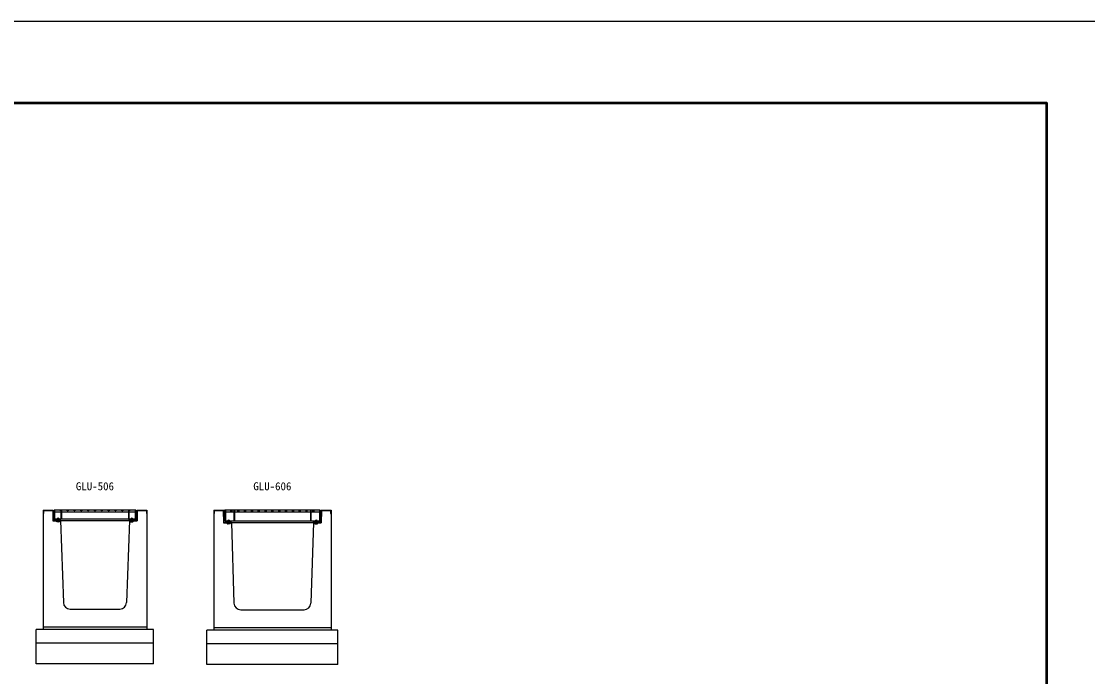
# Model space of a CAD drawing. Units: millimetres, scale not verified. Extents: x -25200 to 25200, y -8910 to 8910.
# Drawn here: x -8113 to -300, y 4113 to 8910 of the extents above; entities that cross this region are included whole.
import ezdxf
from ezdxf.enums import TextEntityAlignment as Align

# ---------------------------------------------------------------- set-up
doc = ezdxf.new("R2010")
doc.units = ezdxf.units.MM
doc.header["$LTSCALE"] = 30
for name, color, linetype, lineweight in [('0-1_Defpoints', 5, 'Continuous', 25), ('0-2_HATCH', 6, 'Continuous', 25), ('0-5_OUTLINE', 3, 'Continuous', 25), ('0-7_TXT', 7, 'Continuous', 25), ('0-8_WAKU', 3, 'Continuous', 25)]:
    doc.layers.add(name, color=color, linetype=linetype, lineweight=lineweight)
doc.styles.add('ＭＳ ゴシック', font='')
doc.styles.get('ＭＳ ゴシック').set_extended_font_data('MS Gothic')

msp = doc.modelspace()

# ---------------------------------------------------------------- linework, layer by layer
at = {"layer": '0-1_Defpoints'}
msp.add_lwpolyline([(-25200, -8910), (0, -8910), (0, 8910), (-25200, 8910)], close=True, dxfattribs=at)
at = {"layer": '0-2_HATCH'}
for p, q in [((-7950.23, 5328.91), (-7950.23, 5307.11)), ((-7950.23, 5328.91), (-7883.06, 5328.91)), ((-7883.06, 5328.91), (-7881.56, 5253.91)), ((-7273.43, 5332.11), (-7873.43, 5332.11)), ((-7868.93, 5332.11), (-7868.93, 5257.11)), ((-7868.93, 5320.11), (-7823.93, 5320.11)), ((-7823.93, 5332.11), (-7823.93, 5269.11)), ((-7819.43, 5332.11), (-7819.43, 5269.11)), ((-7819.43, 5320.11), (-7327.43, 5320.11)), ((-7327.43, 5332.11), (-7327.43, 5269.11)), ((-7322.93, 5269.11), (-7322.93, 5332.11)), ((-7322.93, 5320.11), (-7277.93, 5320.11)), ((-7277.93, 5332.11), (-7277.93, 5257.11)), ((-7263.79, 5328.91), (-7265.29, 5253.91)), ((-7263.79, 5328.91), (-7196.63, 5328.91)), ((-6700.23, 5328.91), (-6700.23, 5307.11)), ((-6700.23, 5328.91), (-6633.07, 5328.91)), ((-6633.07, 5328.91), (-6631.57, 5238.91)), ((-5923.43, 5332.11), (-6623.43, 5332.11)), ((-6617.43, 5332.11), (-6617.43, 5242.11)), ((-6617.43, 5320.11), (-6556.43, 5320.11)), ((-6556.43, 5332.11), (-6556.43, 5254.11)), ((-6551.93, 5332.11), (-6551.93, 5254.11)), ((-6551.93, 5320.11), (-5994.93, 5320.11)), ((-5994.93, 5332.11), (-5994.93, 5254.11)), ((-5990.43, 5254.11), (-5990.43, 5332.11)), ((-5990.43, 5320.11), (-5929.43, 5320.11)), ((-5929.43, 5332.11), (-5929.43, 5242.11)), ((-5913.78, 5328.91), (-5915.28, 5238.91)), ((-7953.43, 5307.11), (-7950.23, 5307.11)), ((-7881.56, 5253.91), (-7825.8, 5253.91)), ((-7868.93, 5269.11), (-7850.01, 5269.11)), ((-7853.63, 5262.11), (-7868.93, 5262.11)), ((-7868.93, 5257.11), (-7277.93, 5257.11)), ((-7832.93, 5253.91), (-7853.93, 5253.91)), ((-7853.93, 5253.91), (-7853.93, 5247.91)), ((-7851.93, 5246.41), (-7853.93, 5247.91)), ((-7851.94, 5263.91), (-7853.63, 5262.94)), ((-7853.63, 5257.76), (-7853.63, 5262.94)), ((-7852.77, 5257.11), (-7853.63, 5257.76)), ((-7853.6, 5247.63), (-7851.93, 5246.41)), ((-7834.09, 5257.11), (-7852.77, 5257.11)), ((-7834.91, 5264.24), (-7851.94, 5264.24)), ((-7851.94, 5264.24), (-7851.94, 5263.91)), ((-7834.91, 5263.91), (-7851.94, 5263.91)), ((-7834.93, 5246.41), (-7851.93, 5246.41)), ((-7848.93, 5253.91), (-7848.93, 5247.91)), ((-7848.53, 5257.76), (-7848.53, 5262.94)), ((-7838.32, 5257.76), (-7838.32, 5262.94)), ((-7837.93, 5253.91), (-7837.93, 5247.91)), ((-7836.84, 5269.11), (-7310.01, 5269.11)), ((-7833.25, 5247.63), (-7834.93, 5246.41)), ((-7834.91, 5264.24), (-7834.91, 5263.91)), ((-7834.91, 5263.91), (-7833.22, 5262.94)), ((-7834.09, 5257.11), (-7833.22, 5257.76)), ((-7833.22, 5257.76), (-7833.22, 5262.94)), ((-7832.93, 5253.91), (-7832.93, 5247.91)), ((-7321.06, 5253.91), (-7265.29, 5253.91)), ((-7313.93, 5253.91), (-7313.93, 5247.91)), ((-7313.93, 5253.91), (-7292.93, 5253.91)), ((-7311.94, 5263.91), (-7313.63, 5262.94)), ((-7313.63, 5257.76), (-7313.63, 5262.94)), ((-7312.77, 5257.11), (-7313.63, 5257.76)), ((-7313.6, 5247.63), (-7311.93, 5246.41)), ((-7312.77, 5257.11), (-7294.09, 5257.11)), ((-7311.94, 5264.24), (-7294.91, 5264.24)), ((-7311.94, 5264.24), (-7311.94, 5263.91)), ((-7311.94, 5263.91), (-7294.91, 5263.91)), ((-7311.93, 5246.41), (-7294.93, 5246.41)), ((-7308.93, 5253.91), (-7308.93, 5247.91)), ((-7308.53, 5257.76), (-7308.53, 5262.94)), ((-7298.32, 5257.76), (-7298.32, 5262.94)), ((-7297.93, 5253.91), (-7297.93, 5247.91)), ((-7296.84, 5269.11), (-7277.93, 5269.11)), ((-7294.93, 5246.41), (-7292.93, 5247.91)), ((-7293.25, 5247.63), (-7294.93, 5246.41)), ((-7294.91, 5264.24), (-7294.91, 5263.91)), ((-7294.91, 5263.91), (-7293.22, 5262.94)), ((-7294.09, 5257.11), (-7293.22, 5257.76)), ((-7293.22, 5257.76), (-7293.22, 5262.94)), ((-7293.22, 5262.11), (-7277.93, 5262.11)), ((-7292.93, 5253.91), (-7292.93, 5247.91)), ((-6703.43, 5307.11), (-6700.23, 5307.11)), ((-6631.57, 5238.91), (-6573.33, 5238.91)), ((-6617.43, 5254.11), (-6601.01, 5254.11)), ((-6604.63, 5247.11), (-6617.43, 5247.11)), ((-6617.43, 5242.11), (-5929.43, 5242.11)), ((-6583.93, 5238.91), (-6604.93, 5238.91)), ((-6604.93, 5238.91), (-6604.93, 5232.91)), ((-6602.94, 5248.91), (-6604.63, 5247.94)), ((-6604.63, 5242.76), (-6604.63, 5247.94)), ((-6603.77, 5242.11), (-6604.63, 5242.76)), ((-6585.09, 5242.11), (-6603.77, 5242.11)), ((-6585.91, 5249.24), (-6602.94, 5249.24)), ((-6602.94, 5249.24), (-6602.94, 5248.91)), ((-6585.91, 5248.91), (-6602.94, 5248.91)), ((-6599.93, 5238.91), (-6599.93, 5232.91)), ((-6599.53, 5242.76), (-6599.53, 5247.94)), ((-6589.32, 5242.76), (-6589.32, 5247.94)), ((-6588.93, 5238.91), (-6588.93, 5232.91)), ((-6587.84, 5254.11), (-5959.01, 5254.11)), ((-6585.91, 5249.24), (-6585.91, 5248.91)), ((-6585.91, 5248.91), (-6584.22, 5247.94)), ((-6585.09, 5242.11), (-6584.22, 5242.76)), ((-6584.22, 5242.76), (-6584.22, 5247.94)), ((-6583.93, 5238.91), (-6583.93, 5232.91)), ((-5973.43, 5238.91), (-5915.28, 5238.91)), ((-5962.93, 5238.91), (-5962.93, 5232.91)), ((-5962.93, 5238.91), (-5941.93, 5238.91)), ((-5960.94, 5248.91), (-5962.63, 5247.94)), ((-5962.63, 5242.76), (-5962.63, 5247.94)), ((-5961.77, 5242.11), (-5962.63, 5242.76)), ((-5961.77, 5242.11), (-5943.09, 5242.11)), ((-5960.94, 5249.24), (-5943.91, 5249.24)), ((-5960.94, 5249.24), (-5960.94, 5248.91)), ((-5960.94, 5248.91), (-5943.91, 5248.91)), ((-5957.93, 5238.91), (-5957.93, 5232.91)), ((-5957.53, 5242.76), (-5957.53, 5247.94)), ((-5947.32, 5242.76), (-5947.32, 5247.94)), ((-5946.93, 5238.91), (-5946.93, 5232.91)), ((-5945.84, 5254.11), (-5929.43, 5254.11)), ((-5943.91, 5249.24), (-5943.91, 5248.91)), ((-5943.91, 5248.91), (-5942.22, 5247.94)), ((-5943.09, 5242.11), (-5942.22, 5242.76)), ((-5942.22, 5242.76), (-5942.22, 5247.94)), ((-5942.22, 5247.11), (-5929.43, 5247.11)), ((-5941.93, 5238.91), (-5941.93, 5232.91)), ((-5846.63, 5307.11), (-5843.43, 5307.11)), ((-6602.93, 5231.41), (-6604.93, 5232.91)), ((-6604.6, 5232.63), (-6602.93, 5231.41)), ((-6585.93, 5231.41), (-6602.93, 5231.41)), ((-6584.25, 5232.63), (-6585.93, 5231.41)), ((-5962.6, 5232.63), (-5960.93, 5231.41)), ((-5960.93, 5231.41), (-5943.93, 5231.41)), ((-5943.93, 5231.41), (-5941.93, 5232.91)), ((-5942.25, 5232.63), (-5943.93, 5231.41))]:
    msp.add_line(p, q, dxfattribs=at)
for points in [[(-7873.43, 5332.11), (-7873.43, 5267.11), (-7868.93, 5267.11)], [(-7823.93, 5326.11), (-7826.43, 5326.11), (-7826.43, 5332.11)], [(-7770.43, 5332.11), (-7770.43, 5326.11), (-7776.43, 5326.11), (-7776.43, 5332.11)], [(-7720.43, 5332.11), (-7720.43, 5326.11), (-7726.43, 5326.11), (-7726.43, 5332.11)], [(-7670.43, 5332.11), (-7670.43, 5326.11), (-7676.43, 5326.11), (-7676.43, 5332.11)], [(-7620.43, 5332.11), (-7620.43, 5326.11), (-7626.43, 5326.11), (-7626.43, 5332.11)], [(-7570.43, 5332.11), (-7570.43, 5326.11), (-7576.43, 5326.11), (-7576.43, 5332.11)], [(-7520.43, 5332.11), (-7520.43, 5326.11), (-7526.43, 5326.11), (-7526.43, 5332.11)], [(-7470.43, 5332.11), (-7470.43, 5326.11), (-7476.43, 5326.11), (-7476.43, 5332.11)], [(-7420.43, 5332.11), (-7420.43, 5326.11), (-7426.43, 5326.11), (-7426.43, 5332.11)], [(-7370.43, 5332.11), (-7370.43, 5326.11), (-7376.43, 5326.11), (-7376.43, 5332.11)], [(-7320.43, 5332.11), (-7320.43, 5326.11), (-7322.93, 5326.11)], [(-7273.43, 5332.11), (-7273.43, 5267.11), (-7277.93, 5267.11)], [(-7196.63, 5328.91), (-7196.63, 5307.11), (-7193.43, 5307.11)], [(-6623.43, 5332.11), (-6623.43, 5257.11), (-6617.43, 5257.11)], [(-6569.93, 5332.11), (-6569.93, 5325.11), (-6576.93, 5325.11), (-6576.93, 5332.11)], [(-6519.93, 5332.11), (-6519.93, 5325.11), (-6526.93, 5325.11), (-6526.93, 5332.11)], [(-6469.93, 5332.11), (-6469.93, 5325.11), (-6476.93, 5325.11), (-6476.93, 5332.11)], [(-6419.93, 5332.11), (-6419.93, 5325.11), (-6426.93, 5325.11), (-6426.93, 5332.11)], [(-6369.93, 5332.11), (-6369.93, 5325.11), (-6376.93, 5325.11), (-6376.93, 5332.11)], [(-6319.93, 5332.11), (-6319.93, 5325.11), (-6326.93, 5325.11), (-6326.93, 5332.11)], [(-6269.93, 5332.11), (-6269.93, 5325.11), (-6276.93, 5325.11), (-6276.93, 5332.11)], [(-6219.93, 5332.11), (-6219.93, 5325.11), (-6226.93, 5325.11), (-6226.93, 5332.11)], [(-6169.93, 5332.11), (-6169.93, 5325.11), (-6176.93, 5325.11), (-6176.93, 5332.11)], [(-6119.93, 5332.11), (-6119.93, 5325.11), (-6126.93, 5325.11), (-6126.93, 5332.11)], [(-6069.93, 5332.11), (-6069.93, 5325.11), (-6076.93, 5325.11), (-6076.93, 5332.11)], [(-6019.93, 5332.11), (-6019.93, 5325.11), (-6026.93, 5325.11), (-6026.93, 5332.11)], [(-5969.93, 5332.11), (-5969.93, 5325.11), (-5976.93, 5325.11), (-5976.93, 5332.11)], [(-5923.43, 5332.11), (-5923.43, 5257.11), (-5929.43, 5257.11)], [(-5913.78, 5328.91), (-5846.63, 5328.91), (-5846.63, 5307.11)], [(-7824.93, 5257.11), (-7824.93, 5262.11), (-7833.22, 5262.11)], [(-7321.93, 5257.11), (-7321.93, 5262.11), (-7313.63, 5262.11)], [(-6574.93, 5242.11), (-6574.93, 5247.11), (-6584.22, 5247.11)], [(-5971.93, 5242.11), (-5971.93, 5247.11), (-5962.63, 5247.11)]]:
    msp.add_lwpolyline(points, dxfattribs=at)
for centre, radius, start, end in [((-7851.43, 5250.53), 3.62, 226.39563, 313.60437), ((-7851.08, 5258.24), 5.35, 61.49911, 118.50157), ((-7851.08, 5262.45), 5.35, 241.49316, 298.50168), ((-7843.43, 5264.24), 8.19, 0.00005, 180), ((-7843.43, 5262.53), 15.62, 249.39075, 290.60925), ((-7843.43, 5243.17), 20.42, 75.52626, 104.47362), ((-7843.43, 5277.52), 20.42, 255.52638, 284.47379), ((-7835.77, 5258.24), 5.35, 61.5, 118.50011), ((-7835.77, 5262.45), 5.35, 241.49831, 298.50769), ((-7835.43, 5250.53), 3.62, 226.39563, 313.60437), ((-7311.43, 5250.53), 3.62, 226.39563, 313.60437), ((-7311.08, 5258.24), 5.35, 61.49989, 118.5), ((-7311.08, 5262.45), 5.35, 241.49231, 298.50169), ((-7303.43, 5264.24), 8.19, 0, 179.99995), ((-7303.43, 5262.53), 15.62, 249.39075, 290.60925), ((-7303.43, 5243.17), 20.42, 75.52638, 104.47374), ((-7303.43, 5277.52), 20.42, 255.52621, 284.47362), ((-7295.77, 5258.24), 5.35, 61.49843, 118.50089), ((-7295.77, 5262.45), 5.35, 241.49832, 298.50684), ((-7295.43, 5250.53), 3.62, 226.39563, 313.60437), ((-6602.08, 5243.24), 5.35, 61.49911, 118.50157), ((-6602.08, 5247.45), 5.35, 241.49316, 298.50168), ((-6594.43, 5249.24), 8.19, 0.00005, 180), ((-6594.43, 5228.17), 20.42, 75.52626, 104.47362), ((-6594.43, 5262.52), 20.42, 255.52638, 284.47379), ((-6586.77, 5243.24), 5.35, 61.5, 118.50011), ((-6586.77, 5247.45), 5.35, 241.49831, 298.50769), ((-5960.08, 5243.24), 5.35, 61.49989, 118.5), ((-5960.08, 5247.45), 5.35, 241.49231, 298.50169), ((-5952.43, 5249.24), 8.19, 0, 179.99995), ((-5952.43, 5228.17), 20.42, 75.52638, 104.47374), ((-5952.43, 5262.52), 20.42, 255.52621, 284.47362), ((-5944.77, 5243.24), 5.35, 61.49843, 118.50089), ((-5944.77, 5247.45), 5.35, 241.49832, 298.50684), ((-6602.43, 5235.53), 3.62, 226.39563, 313.60437), ((-6594.43, 5247.53), 15.62, 249.39075, 290.60925), ((-6586.43, 5235.53), 3.62, 226.39563, 313.60437), ((-5960.43, 5235.53), 3.62, 226.39563, 313.60437), ((-5952.43, 5247.53), 15.62, 249.39075, 290.60925), ((-5944.43, 5235.53), 3.62, 226.39563, 313.60437)]:
    msp.add_arc(centre, radius, start, end, dxfattribs=at)
at = {"layer": '0-5_OUTLINE'}
for p, q in [((-7953.43, 5332.11), (-7953.43, 4457.11)), ((-7953.43, 5332.11), (-7879.93, 5332.11)), ((-7879.93, 5332.11), (-7878.43, 5257.11)), ((-7266.93, 5332.11), (-7268.43, 5257.11)), ((-6703.43, 5332.11), (-6703.43, 4452.11)), ((-6703.43, 5332.11), (-6629.93, 5332.11)), ((-6629.93, 5332.11), (-6628.43, 5242.11)), ((-5916.93, 5332.11), (-5918.43, 5242.11)), ((-5916.93, 5332.11), (-5843.43, 5332.11)), ((-5843.43, 5332.11), (-5843.43, 4452.11)), ((-7320.93, 5257.11), (-7341.76, 4655.38)), ((-7320.93, 5257.11), (-7268.43, 5257.11)), ((-6628.43, 5242.11), (-6573.43, 5242.11)), ((-6573.43, 5242.11), (-6554.94, 4650.55)), ((-5973.43, 5242.11), (-5991.91, 4650.55)), ((-5973.43, 5242.11), (-5918.43, 5242.11)), ((-7755.13, 4607.11), (-7391.73, 4607.11)), ((-6504.97, 4602.11), (-6041.89, 4602.11)), ((-7143.43, 4457.11), (-8003.43, 4457.11)), ((-7953.43, 4477.11), (-7193.43, 4477.11)), ((-7143.43, 4207.11), (-7143.43, 4457.11)), ((-6703.43, 4472.11), (-5843.43, 4472.11)), ((-5793.43, 4452.11), (-6753.43, 4452.11)), ((-5793.43, 4202.11), (-5793.43, 4452.11)), ((-7143.43, 4357.11), (-8003.43, 4357.11)), ((-5793.43, 4352.11), (-6753.43, 4352.11))]:
    msp.add_line(p, q, dxfattribs=at)
for points in [[(-7266.93, 5332.11), (-7193.43, 5332.11), (-7193.43, 4457.11)], [(-7878.43, 5257.11), (-7825.93, 5257.11), (-7805.1, 4655.38)], [(-7143.43, 4207.11), (-8003.43, 4207.11), (-8003.43, 4457.11)], [(-5793.43, 4202.11), (-6753.43, 4202.11), (-6753.43, 4452.11)]]:
    msp.add_lwpolyline(points, dxfattribs=at)
for centre, start, end in [((-7755.13, 4657.11), 181.98252, 270), ((-7391.73, 4657.11), 270, 358.01748), ((-6504.97, 4652.11), 181.78991, 270), ((-6041.89, 4652.11), 270, 358.21009)]:
    msp.add_arc(centre, 50, start, end, dxfattribs=at)
at = {"layer": '0-8_WAKU', "lineweight": 50}
msp.add_lwpolyline([(-24600, -8310), (-600, -8310), (-600, 8310), (-24600, 8310)], close=True, dxfattribs=at)

# ---------------------------------------------------------------- texts
at = {"layer": '0-7_TXT', "style": 'ＭＳ ゴシック'}
for s, p in [('GLU-506', (-7713.43, 5459.83)), ('GLU-606', (-6413.43, 5459.83))]:
    msp.add_text(s, height=58.65, dxfattribs=at).set_placement(p, align=Align.BOTTOM_LEFT)

doc.saveas('drawing.dxf')
